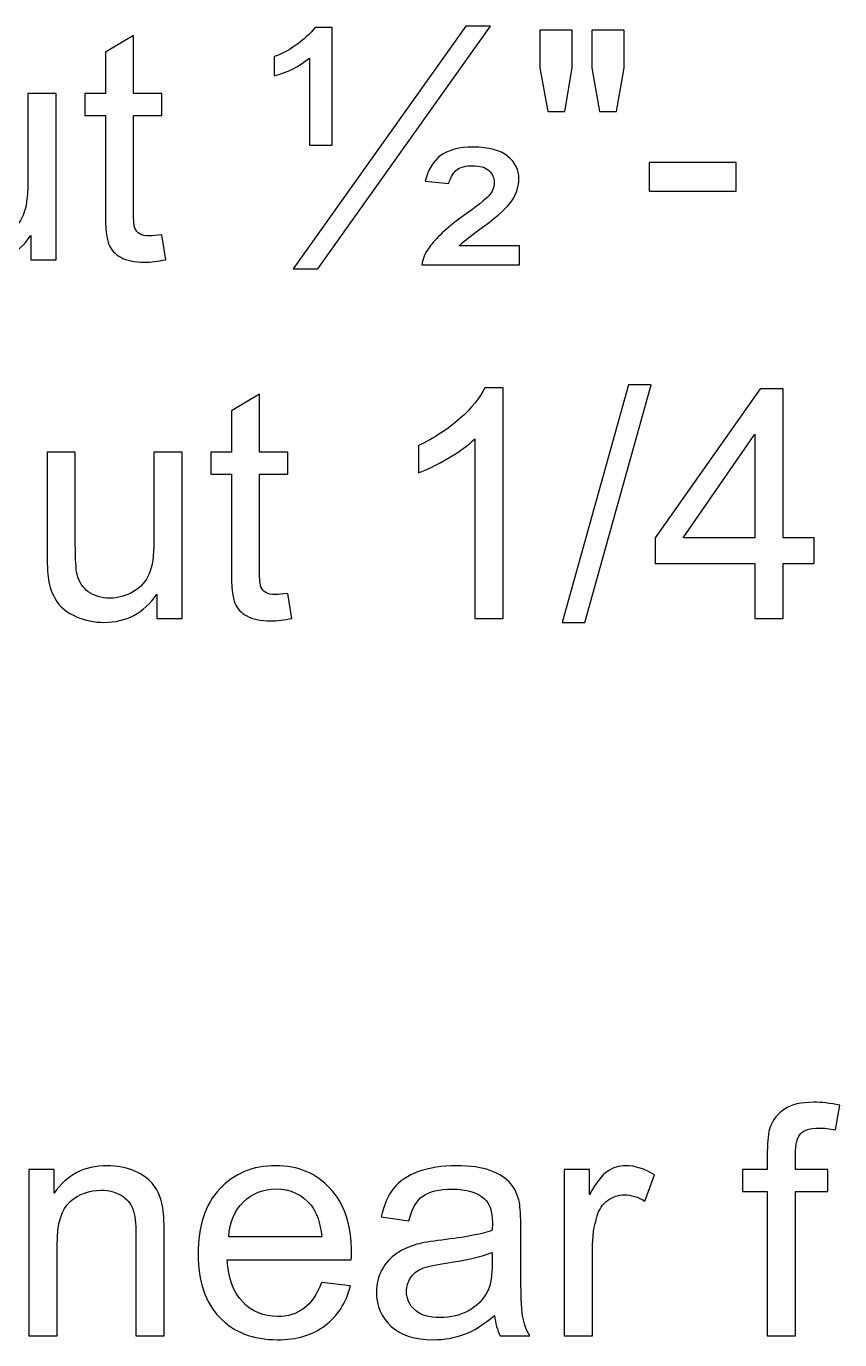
# Model space of a CAD drawing. Header units: millimetres. Extents: x -819 to 558, y -342 to 336.
# Drawn here: x -625.4 to -593.2, y -63.4 to -11.4 of the extents above; entities that cross this region are included whole.
import ezdxf

# ---------------------------------------------------------------- set-up
doc = ezdxf.new("R2010")
doc.units = ezdxf.units.MM
doc.header["$MEASUREMENT"] = 0
doc.layers.add('#Layer 1', color=7, linetype='Continuous')

msp = doc.modelspace()

# ---------------------------------------------------------------- linework, layer by layer
at = {"layer": '#Layer 1', "color": 250}
for points, knots in [([(-614.8129, -20.9915), (-614.8129, -20.9915), (-607.9845, -11.3924), (-607.9845, -11.3924), (-607.9845, -11.3924), (-607.9845, -11.3924), (-607.0108, -11.3924), (-607.0108, -11.3924), (-607.0108, -11.3924), (-607.0108, -11.3924), (-613.8392, -20.9915), (-613.8392, -20.9915), (-613.8392, -20.9915), (-613.8392, -20.9915), (-614.8129, -20.9915), (-614.8129, -20.9915)], [0, 0, 0, 0, 0.25, 0.25, 0.25, 0.25, 0.5, 0.5, 0.5, 0.5, 0.75, 0.75, 0.75, 0.75, 1, 1, 1, 1]), ([(-620.0093, -19.6389), (-620.0093, -19.6389), (-619.8484, -20.6253), (-619.8484, -20.6253), (-619.8484, -20.6253), (-620.1617, -20.6909), (-620.4432, -20.7248), (-620.6909, -20.7248), (-620.6909, -20.7248), (-621.0973, -20.7248), (-621.4105, -20.6613), (-621.6349, -20.5322), (-621.6349, -20.5322), (-621.8572, -20.4052), (-622.0138, -20.2358), (-622.1048, -20.0263), (-622.1048, -20.0263), (-622.1958, -19.8188), (-622.2424, -19.3786), (-622.2424, -18.7097), (-622.2424, -18.7097), (-622.2424, -18.7097), (-622.2424, -14.9209), (-622.2424, -14.9209), (-622.2424, -14.9209), (-622.2424, -14.9209), (-623.0615, -14.9209), (-623.0615, -14.9209), (-623.0615, -14.9209), (-623.0615, -14.9209), (-623.0615, -14.053), (-623.0615, -14.053), (-623.0615, -14.053), (-623.0615, -14.053), (-622.2424, -14.053), (-622.2424, -14.053), (-622.2424, -14.053), (-622.2424, -14.053), (-622.2424, -12.4211), (-622.2424, -12.4211), (-622.2424, -12.4211), (-622.2424, -12.4211), (-621.1311, -11.7522), (-621.1311, -11.7522), (-621.1311, -11.7522), (-621.1311, -11.7522), (-621.1311, -14.053), (-621.1311, -14.053), (-621.1311, -14.053), (-621.1311, -14.053), (-620.0093, -14.053), (-620.0093, -14.053), (-620.0093, -14.053), (-620.0093, -14.053), (-620.0093, -14.9209), (-620.0093, -14.9209), (-620.0093, -14.9209), (-620.0093, -14.9209), (-621.1311, -14.9209), (-621.1311, -14.9209), (-621.1311, -14.9209), (-621.1311, -14.9209), (-621.1311, -18.7711), (-621.1311, -18.7711), (-621.1311, -18.7711), (-621.1311, -19.0907), (-621.1121, -19.2939), (-621.074, -19.3849), (-621.074, -19.3849), (-621.0338, -19.4759), (-620.9703, -19.5479), (-620.8814, -19.6029), (-620.8814, -19.6029), (-620.7925, -19.6559), (-620.6655, -19.6834), (-620.5004, -19.6834), (-620.5004, -19.6834), (-620.3755, -19.6834), (-620.2125, -19.6686), (-620.0093, -19.6389)], [0, 0, 0, 0, 0.05, 0.05, 0.05, 0.05, 0.1, 0.1, 0.1, 0.1, 0.15, 0.15, 0.15, 0.15, 0.2, 0.2, 0.2, 0.2, 0.25, 0.25, 0.25, 0.25, 0.3, 0.3, 0.3, 0.3, 0.35, 0.35, 0.35, 0.35, 0.4, 0.4, 0.4, 0.4, 0.45, 0.45, 0.45, 0.45, 0.5, 0.5, 0.5, 0.5, 0.55, 0.55, 0.55, 0.55, 0.6, 0.6, 0.6, 0.6, 0.65, 0.65, 0.65, 0.65, 0.7, 0.7, 0.7, 0.7, 0.75, 0.75, 0.75, 0.75, 0.8, 0.8, 0.8, 0.8, 0.85, 0.85, 0.85, 0.85, 0.9, 0.9, 0.9, 0.9, 0.95, 0.95, 0.95, 0.95, 1, 1, 1, 1]), ([(-614.1736, -16.0935), (-614.1736, -16.0935), (-614.1736, -12.656), (-614.1736, -12.656), (-614.1736, -12.656), (-614.5948, -12.9926), (-615.0584, -13.2254), (-615.5643, -13.3588), (-615.5643, -13.3588), (-615.5643, -13.3588), (-615.5643, -12.5947), (-615.5643, -12.5947), (-615.5643, -12.5947), (-615.306, -12.5121), (-615.0224, -12.3618), (-614.707, -12.1417), (-614.707, -12.1417), (-614.3938, -11.9237), (-614.1398, -11.6866), (-613.945, -11.4347), (-613.945, -11.4347), (-613.945, -11.4347), (-613.274, -11.4347), (-613.274, -11.4347), (-613.274, -11.4347), (-613.274, -11.4347), (-613.274, -16.0935), (-613.274, -16.0935), (-613.274, -16.0935), (-613.274, -16.0935), (-614.1736, -16.0935), (-614.1736, -16.0935)], [0, 0, 0, 0, 0.125, 0.125, 0.125, 0.125, 0.25, 0.25, 0.25, 0.25, 0.375, 0.375, 0.375, 0.375, 0.5, 0.5, 0.5, 0.5, 0.625, 0.625, 0.625, 0.625, 0.75, 0.75, 0.75, 0.75, 0.875, 0.875, 0.875, 0.875, 1, 1, 1, 1]), ([(-604.7418, -14.7664), (-604.7418, -14.7664), (-605.0529, -13.0349), (-605.0529, -13.0349), (-605.0529, -13.0349), (-605.0529, -13.0349), (-605.0529, -11.5469), (-605.0529, -11.5469), (-605.0529, -11.5469), (-605.0529, -11.5469), (-603.7808, -11.5469), (-603.7808, -11.5469), (-603.7808, -11.5469), (-603.7808, -11.5469), (-603.7808, -13.0349), (-603.7808, -13.0349), (-603.7808, -13.0349), (-603.7808, -13.0349), (-604.0602, -14.7664), (-604.0602, -14.7664), (-604.0602, -14.7664), (-604.0602, -14.7664), (-604.7418, -14.7664), (-604.7418, -14.7664)], [0, 0, 0, 0, 0.1666667, 0.1666667, 0.1666667, 0.1666667, 0.3333333, 0.3333333, 0.3333333, 0.3333333, 0.5, 0.5, 0.5, 0.5, 0.6666667, 0.6666667, 0.6666667, 0.6666667, 0.8333333, 0.8333333, 0.8333333, 0.8333333, 1, 1, 1, 1]), ([(-602.6886, -14.7664), (-602.6886, -14.7664), (-602.9934, -13.0349), (-602.9934, -13.0349), (-602.9934, -13.0349), (-602.9934, -13.0349), (-602.9934, -11.5469), (-602.9934, -11.5469), (-602.9934, -11.5469), (-602.9934, -11.5469), (-601.7213, -11.5469), (-601.7213, -11.5469), (-601.7213, -11.5469), (-601.7213, -11.5469), (-601.7213, -13.0349), (-601.7213, -13.0349), (-601.7213, -13.0349), (-601.7213, -13.0349), (-602.0197, -14.7664), (-602.0197, -14.7664), (-602.0197, -14.7664), (-602.0197, -14.7664), (-602.6886, -14.7664), (-602.6886, -14.7664)], [0, 0, 0, 0, 0.1666667, 0.1666667, 0.1666667, 0.1666667, 0.3333333, 0.3333333, 0.3333333, 0.3333333, 0.5, 0.5, 0.5, 0.5, 0.6666667, 0.6666667, 0.6666667, 0.6666667, 0.8333333, 0.8333333, 0.8333333, 0.8333333, 1, 1, 1, 1]), ([(-625.193, -20.638), (-625.193, -20.638), (-625.193, -19.6707), (-625.193, -19.6707), (-625.193, -19.6707), (-625.7074, -20.4157), (-626.4037, -20.7862), (-627.2843, -20.7862), (-627.2843, -20.7862), (-627.6716, -20.7862), (-628.0357, -20.7121), (-628.3722, -20.5639), (-628.3722, -20.5639), (-628.7088, -20.4157), (-628.9586, -20.2274), (-629.1215, -20.003), (-629.1215, -20.003), (-629.2866, -19.7765), (-629.4009, -19.5013), (-629.4666, -19.1754), (-629.4666, -19.1754), (-629.511, -18.9552), (-629.5343, -18.6081), (-629.5343, -18.1319), (-629.5343, -18.1319), (-629.5343, -18.1319), (-629.5343, -14.053), (-629.5343, -14.053), (-629.5343, -14.053), (-629.5343, -14.053), (-628.4188, -14.053), (-628.4188, -14.053), (-628.4188, -14.053), (-628.4188, -14.053), (-628.4188, -17.7043), (-628.4188, -17.7043), (-628.4188, -17.7043), (-628.4188, -18.2885), (-628.3955, -18.6801), (-628.3511, -18.8833), (-628.3511, -18.8833), (-628.2791, -19.1775), (-628.1309, -19.4061), (-627.9045, -19.5754), (-627.9045, -19.5754), (-627.6759, -19.7426), (-627.3943, -19.8252), (-627.0599, -19.8252), (-627.0599, -19.8252), (-626.7255, -19.8252), (-626.4122, -19.7405), (-626.118, -19.5691), (-626.118, -19.5691), (-625.8238, -19.3976), (-625.6163, -19.1627), (-625.4957, -18.8685), (-625.4957, -18.8685), (-625.3729, -18.5721), (-625.3115, -18.1424), (-625.3115, -17.5815), (-625.3115, -17.5815), (-625.3115, -17.5815), (-625.3115, -14.053), (-625.3115, -14.053), (-625.3115, -14.053), (-625.3115, -14.053), (-624.1961, -14.053), (-624.1961, -14.053), (-624.1961, -14.053), (-624.1961, -14.053), (-624.1961, -20.638), (-624.1961, -20.638), (-624.1961, -20.638), (-624.1961, -20.638), (-625.193, -20.638), (-625.193, -20.638)], [0, 0, 0, 0, 0.0526316, 0.0526316, 0.0526316, 0.0526316, 0.1052632, 0.1052632, 0.1052632, 0.1052632, 0.1578947, 0.1578947, 0.1578947, 0.1578947, 0.2105263, 0.2105263, 0.2105263, 0.2105263, 0.2631579, 0.2631579, 0.2631579, 0.2631579, 0.3157895, 0.3157895, 0.3157895, 0.3157895, 0.3684211, 0.3684211, 0.3684211, 0.3684211, 0.4210526, 0.4210526, 0.4210526, 0.4210526, 0.4736842, 0.4736842, 0.4736842, 0.4736842, 0.5263158, 0.5263158, 0.5263158, 0.5263158, 0.5789474, 0.5789474, 0.5789474, 0.5789474, 0.6315789, 0.6315789, 0.6315789, 0.6315789, 0.6842105, 0.6842105, 0.6842105, 0.6842105, 0.7368421, 0.7368421, 0.7368421, 0.7368421, 0.7894737, 0.7894737, 0.7894737, 0.7894737, 0.8421053, 0.8421053, 0.8421053, 0.8421053, 0.8947368, 0.8947368, 0.8947368, 0.8947368, 0.9473684, 0.9473684, 0.9473684, 0.9473684, 1, 1, 1, 1]), ([(-609.7223, -20.8306), (-609.6969, -20.5978), (-609.5974, -20.3649), (-609.4238, -20.13), (-609.4238, -20.13), (-609.1677, -19.7702), (-608.7423, -19.3743), (-608.1475, -18.9447), (-608.1475, -18.9447), (-607.5506, -18.515), (-607.1971, -18.2356), (-607.087, -18.1086), (-607.087, -18.1086), (-606.9325, -17.9392), (-606.8563, -17.7657), (-606.8563, -17.5879), (-606.8563, -17.5879), (-606.8563, -17.3889), (-606.9283, -17.2259), (-607.0701, -17.101), (-607.0701, -17.101), (-607.214, -16.974), (-607.4278, -16.9105), (-607.7136, -16.9105), (-607.7136, -16.9105), (-607.9845, -16.9105), (-608.1898, -16.9592), (-608.3232, -17.0566), (-608.3232, -17.0566), (-608.4586, -17.154), (-608.5687, -17.3381), (-608.6555, -17.6112), (-608.6555, -17.6112), (-608.6555, -17.6112), (-609.591, -17.518), (-609.591, -17.518), (-609.591, -17.518), (-609.4725, -17.0566), (-609.263, -16.7158), (-608.9645, -16.4978), (-608.9645, -16.4978), (-608.6682, -16.2819), (-608.2448, -16.1739), (-607.6945, -16.1739), (-607.6945, -16.1739), (-607.0701, -16.1739), (-606.6129, -16.2946), (-606.3208, -16.538), (-606.3208, -16.538), (-606.0287, -16.7835), (-605.8826, -17.0799), (-605.8826, -17.4312), (-605.8826, -17.4312), (-605.8826, -17.7784), (-606.0054, -18.1086), (-606.2488, -18.4176), (-606.2488, -18.4176), (-606.4351, -18.6504), (-606.8563, -19.006), (-607.5146, -19.4844), (-607.5146, -19.4844), (-607.8617, -19.7363), (-608.1073, -19.9353), (-608.2512, -20.0792), (-608.2512, -20.0792), (-608.2512, -20.0792), (-605.8594, -20.0792), (-605.8594, -20.0792), (-605.8594, -20.0792), (-605.8594, -20.0792), (-605.8594, -20.8306), (-605.8594, -20.8306), (-605.8594, -20.8306), (-605.8594, -20.8306), (-609.7223, -20.8306), (-609.7223, -20.8306)], [0, 0, 0, 0, 0.0526316, 0.0526316, 0.0526316, 0.0526316, 0.1052632, 0.1052632, 0.1052632, 0.1052632, 0.1578947, 0.1578947, 0.1578947, 0.1578947, 0.2105263, 0.2105263, 0.2105263, 0.2105263, 0.2631579, 0.2631579, 0.2631579, 0.2631579, 0.3157895, 0.3157895, 0.3157895, 0.3157895, 0.3684211, 0.3684211, 0.3684211, 0.3684211, 0.4210526, 0.4210526, 0.4210526, 0.4210526, 0.4736842, 0.4736842, 0.4736842, 0.4736842, 0.5263158, 0.5263158, 0.5263158, 0.5263158, 0.5789474, 0.5789474, 0.5789474, 0.5789474, 0.6315789, 0.6315789, 0.6315789, 0.6315789, 0.6842105, 0.6842105, 0.6842105, 0.6842105, 0.7368421, 0.7368421, 0.7368421, 0.7368421, 0.7894737, 0.7894737, 0.7894737, 0.7894737, 0.8421053, 0.8421053, 0.8421053, 0.8421053, 0.8947368, 0.8947368, 0.8947368, 0.8947368, 0.9473684, 0.9473684, 0.9473684, 0.9473684, 1, 1, 1, 1]), ([(-600.7243, -17.9096), (-600.7243, -17.9096), (-600.7243, -16.7878), (-600.7243, -16.7878), (-600.7243, -16.7878), (-600.7243, -16.7878), (-597.2932, -16.7878), (-597.2932, -16.7878), (-597.2932, -16.7878), (-597.2932, -16.7878), (-597.2932, -17.9096), (-597.2932, -17.9096), (-597.2932, -17.9096), (-597.2932, -17.9096), (-600.7243, -17.9096), (-600.7243, -17.9096)], [0, 0, 0, 0, 0.25, 0.25, 0.25, 0.25, 0.5, 0.5, 0.5, 0.5, 0.75, 0.75, 0.75, 0.75, 1, 1, 1, 1]), ([(-615.0226, -33.8269), (-615.0226, -33.8269), (-614.8617, -34.8133), (-614.8617, -34.8133), (-614.8617, -34.8133), (-615.175, -34.8789), (-615.4565, -34.9128), (-615.7042, -34.9128), (-615.7042, -34.9128), (-616.1106, -34.9128), (-616.4238, -34.8493), (-616.6482, -34.7202), (-616.6482, -34.7202), (-616.8705, -34.5932), (-617.0271, -34.4238), (-617.1181, -34.2143), (-617.1181, -34.2143), (-617.2091, -34.0068), (-617.2557, -33.5666), (-617.2557, -32.8977), (-617.2557, -32.8977), (-617.2557, -32.8977), (-617.2557, -29.1089), (-617.2557, -29.1089), (-617.2557, -29.1089), (-617.2557, -29.1089), (-618.0748, -29.1089), (-618.0748, -29.1089), (-618.0748, -29.1089), (-618.0748, -29.1089), (-618.0748, -28.241), (-618.0748, -28.241), (-618.0748, -28.241), (-618.0748, -28.241), (-617.2557, -28.241), (-617.2557, -28.241), (-617.2557, -28.241), (-617.2557, -28.241), (-617.2557, -26.6091), (-617.2557, -26.6091), (-617.2557, -26.6091), (-617.2557, -26.6091), (-616.1444, -25.9402), (-616.1444, -25.9402), (-616.1444, -25.9402), (-616.1444, -25.9402), (-616.1444, -28.241), (-616.1444, -28.241), (-616.1444, -28.241), (-616.1444, -28.241), (-615.0226, -28.241), (-615.0226, -28.241), (-615.0226, -28.241), (-615.0226, -28.241), (-615.0226, -29.1089), (-615.0226, -29.1089), (-615.0226, -29.1089), (-615.0226, -29.1089), (-616.1444, -29.1089), (-616.1444, -29.1089), (-616.1444, -29.1089), (-616.1444, -29.1089), (-616.1444, -32.9591), (-616.1444, -32.9591), (-616.1444, -32.9591), (-616.1444, -33.2787), (-616.1254, -33.4819), (-616.0873, -33.5729), (-616.0873, -33.5729), (-616.0471, -33.6639), (-615.9836, -33.7359), (-615.8947, -33.7909), (-615.8947, -33.7909), (-615.8058, -33.8439), (-615.6788, -33.8714), (-615.5137, -33.8714), (-615.5137, -33.8714), (-615.3888, -33.8714), (-615.2258, -33.8566), (-615.0226, -33.8269)], [0, 0, 0, 0, 0.05, 0.05, 0.05, 0.05, 0.1, 0.1, 0.1, 0.1, 0.15, 0.15, 0.15, 0.15, 0.2, 0.2, 0.2, 0.2, 0.25, 0.25, 0.25, 0.25, 0.3, 0.3, 0.3, 0.3, 0.35, 0.35, 0.35, 0.35, 0.4, 0.4, 0.4, 0.4, 0.45, 0.45, 0.45, 0.45, 0.5, 0.5, 0.5, 0.5, 0.55, 0.55, 0.55, 0.55, 0.6, 0.6, 0.6, 0.6, 0.65, 0.65, 0.65, 0.65, 0.7, 0.7, 0.7, 0.7, 0.75, 0.75, 0.75, 0.75, 0.8, 0.8, 0.8, 0.8, 0.85, 0.85, 0.85, 0.85, 0.9, 0.9, 0.9, 0.9, 0.95, 0.95, 0.95, 0.95, 1, 1, 1, 1]), ([(-606.5093, -34.826), (-606.5093, -34.826), (-607.6248, -34.826), (-607.6248, -34.826), (-607.6248, -34.826), (-607.6248, -34.826), (-607.6248, -27.714), (-607.6248, -27.714), (-607.6248, -27.714), (-607.8936, -27.9701), (-608.245, -28.2262), (-608.681, -28.4823), (-608.681, -28.4823), (-609.1192, -28.7385), (-609.5108, -28.9311), (-609.8579, -29.0581), (-609.8579, -29.0581), (-609.8579, -29.0581), (-609.8579, -27.9807), (-609.8579, -27.9807), (-609.8579, -27.9807), (-609.2335, -27.6865), (-608.6874, -27.3309), (-608.2196, -26.9139), (-608.2196, -26.9139), (-607.7539, -26.4948), (-607.4216, -26.0905), (-607.2269, -25.6968), (-607.2269, -25.6968), (-607.2269, -25.6968), (-606.5093, -25.6968), (-606.5093, -25.6968), (-606.5093, -25.6968), (-606.5093, -25.6968), (-606.5093, -34.826), (-606.5093, -34.826)], [0, 0, 0, 0, 0.1111111, 0.1111111, 0.1111111, 0.1111111, 0.2222222, 0.2222222, 0.2222222, 0.2222222, 0.3333333, 0.3333333, 0.3333333, 0.3333333, 0.4444444, 0.4444444, 0.4444444, 0.4444444, 0.5555556, 0.5555556, 0.5555556, 0.5555556, 0.6666667, 0.6666667, 0.6666667, 0.6666667, 0.7777778, 0.7777778, 0.7777778, 0.7777778, 0.8888889, 0.8888889, 0.8888889, 0.8888889, 1, 1, 1, 1]), ([(-604.1768, -34.9805), (-604.1768, -34.9805), (-601.5415, -25.5804), (-601.5415, -25.5804), (-601.5415, -25.5804), (-601.5415, -25.5804), (-600.6483, -25.5804), (-600.6483, -25.5804), (-600.6483, -25.5804), (-600.6483, -25.5804), (-603.2772, -34.9805), (-603.2772, -34.9805), (-603.2772, -34.9805), (-603.2772, -34.9805), (-604.1768, -34.9805), (-604.1768, -34.9805)], [0, 0, 0, 0, 0.25, 0.25, 0.25, 0.25, 0.5, 0.5, 0.5, 0.5, 0.75, 0.75, 0.75, 0.75, 1, 1, 1, 1]), ([(-596.5441, -34.826), (-596.5441, -34.826), (-596.5441, -32.6501), (-596.5441, -32.6501), (-596.5441, -32.6501), (-596.5441, -32.6501), (-600.4874, -32.6501), (-600.4874, -32.6501), (-600.4874, -32.6501), (-600.4874, -32.6501), (-600.4874, -31.6256), (-600.4874, -31.6256), (-600.4874, -31.6256), (-600.4874, -31.6256), (-596.3388, -25.7349), (-596.3388, -25.7349), (-596.3388, -25.7349), (-596.3388, -25.7349), (-595.4265, -25.7349), (-595.4265, -25.7349), (-595.4265, -25.7349), (-595.4265, -25.7349), (-595.4265, -31.6256), (-595.4265, -31.6256), (-595.4265, -31.6256), (-595.4265, -31.6256), (-594.1988, -31.6256), (-594.1988, -31.6256), (-594.1988, -31.6256), (-594.1988, -31.6256), (-594.1988, -32.6501), (-594.1988, -32.6501), (-594.1988, -32.6501), (-594.1988, -32.6501), (-595.4265, -32.6501), (-595.4265, -32.6501), (-595.4265, -32.6501), (-595.4265, -32.6501), (-595.4265, -34.826), (-595.4265, -34.826), (-595.4265, -34.826), (-595.4265, -34.826), (-596.5441, -34.826), (-596.5441, -34.826)], [0, 0, 0, 0, 0.0909091, 0.0909091, 0.0909091, 0.0909091, 0.1818182, 0.1818182, 0.1818182, 0.1818182, 0.2727273, 0.2727273, 0.2727273, 0.2727273, 0.3636364, 0.3636364, 0.3636364, 0.3636364, 0.4545455, 0.4545455, 0.4545455, 0.4545455, 0.5454545, 0.5454545, 0.5454545, 0.5454545, 0.6363636, 0.6363636, 0.6363636, 0.6363636, 0.7272727, 0.7272727, 0.7272727, 0.7272727, 0.8181818, 0.8181818, 0.8181818, 0.8181818, 0.9090909, 0.9090909, 0.9090909, 0.9090909, 1, 1, 1, 1]), ([(-596.5441, -31.6256), (-596.5441, -31.6256), (-596.5441, -27.5277), (-596.5441, -27.5277), (-596.5441, -27.5277), (-596.5441, -27.5277), (-599.3889, -31.6256), (-599.3889, -31.6256), (-599.3889, -31.6256), (-599.3889, -31.6256), (-596.5441, -31.6256), (-596.5441, -31.6256)], [0, 0, 0, 0, 0.3333333, 0.3333333, 0.3333333, 0.3333333, 0.6666667, 0.6666667, 0.6666667, 0.6666667, 1, 1, 1, 1]), ([(-620.2063, -34.826), (-620.2063, -34.826), (-620.2063, -33.8587), (-620.2063, -33.8587), (-620.2063, -33.8587), (-620.7207, -34.6037), (-621.417, -34.9742), (-622.2976, -34.9742), (-622.2976, -34.9742), (-622.6849, -34.9742), (-623.049, -34.9001), (-623.3855, -34.7519), (-623.3855, -34.7519), (-623.7221, -34.6037), (-623.9719, -34.4154), (-624.1348, -34.191), (-624.1348, -34.191), (-624.2999, -33.9645), (-624.4142, -33.6893), (-624.4799, -33.3634), (-624.4799, -33.3634), (-624.5243, -33.1432), (-624.5476, -32.7961), (-624.5476, -32.3199), (-624.5476, -32.3199), (-624.5476, -32.3199), (-624.5476, -28.241), (-624.5476, -28.241), (-624.5476, -28.241), (-624.5476, -28.241), (-623.4321, -28.241), (-623.4321, -28.241), (-623.4321, -28.241), (-623.4321, -28.241), (-623.4321, -31.8923), (-623.4321, -31.8923), (-623.4321, -31.8923), (-623.4321, -32.4765), (-623.4088, -32.8681), (-623.3644, -33.0713), (-623.3644, -33.0713), (-623.2924, -33.3655), (-623.1442, -33.5941), (-622.9178, -33.7634), (-622.9178, -33.7634), (-622.6892, -33.9306), (-622.4076, -34.0132), (-622.0732, -34.0132), (-622.0732, -34.0132), (-621.7388, -34.0132), (-621.4255, -33.9285), (-621.1313, -33.7571), (-621.1313, -33.7571), (-620.8371, -33.5856), (-620.6296, -33.3507), (-620.509, -33.0565), (-620.509, -33.0565), (-620.3862, -32.7601), (-620.3248, -32.3304), (-620.3248, -31.7695), (-620.3248, -31.7695), (-620.3248, -31.7695), (-620.3248, -28.241), (-620.3248, -28.241), (-620.3248, -28.241), (-620.3248, -28.241), (-619.2094, -28.241), (-619.2094, -28.241), (-619.2094, -28.241), (-619.2094, -28.241), (-619.2094, -34.826), (-619.2094, -34.826), (-619.2094, -34.826), (-619.2094, -34.826), (-620.2063, -34.826), (-620.2063, -34.826)], [0, 0, 0, 0, 0.0526316, 0.0526316, 0.0526316, 0.0526316, 0.1052632, 0.1052632, 0.1052632, 0.1052632, 0.1578947, 0.1578947, 0.1578947, 0.1578947, 0.2105263, 0.2105263, 0.2105263, 0.2105263, 0.2631579, 0.2631579, 0.2631579, 0.2631579, 0.3157895, 0.3157895, 0.3157895, 0.3157895, 0.3684211, 0.3684211, 0.3684211, 0.3684211, 0.4210526, 0.4210526, 0.4210526, 0.4210526, 0.4736842, 0.4736842, 0.4736842, 0.4736842, 0.5263158, 0.5263158, 0.5263158, 0.5263158, 0.5789474, 0.5789474, 0.5789474, 0.5789474, 0.6315789, 0.6315789, 0.6315789, 0.6315789, 0.6842105, 0.6842105, 0.6842105, 0.6842105, 0.7368421, 0.7368421, 0.7368421, 0.7368421, 0.7894737, 0.7894737, 0.7894737, 0.7894737, 0.8421053, 0.8421053, 0.8421053, 0.8421053, 0.8947368, 0.8947368, 0.8947368, 0.8947368, 0.9473684, 0.9473684, 0.9473684, 0.9473684, 1, 1, 1, 1]), ([(-596.0551, -63.202), (-596.0551, -63.202), (-596.0551, -57.4849), (-596.0551, -57.4849), (-596.0551, -57.4849), (-596.0551, -57.4849), (-597.0394, -57.4849), (-597.0394, -57.4849), (-597.0394, -57.4849), (-597.0394, -57.4849), (-597.0394, -56.617), (-597.0394, -56.617), (-597.0394, -56.617), (-597.0394, -56.617), (-596.0551, -56.617), (-596.0551, -56.617), (-596.0551, -56.617), (-596.0551, -56.617), (-596.0551, -55.9164), (-596.0551, -55.9164), (-596.0551, -55.9164), (-596.0551, -55.474), (-596.0149, -55.1438), (-595.9366, -54.9301), (-595.9366, -54.9301), (-595.8286, -54.6401), (-595.6402, -54.4051), (-595.3693, -54.2252), (-595.3693, -54.2252), (-595.0984, -54.0453), (-594.7195, -53.9564), (-594.2305, -53.9564), (-594.2305, -53.9564), (-593.9173, -53.9564), (-593.5701, -53.9924), (-593.1891, -54.0686), (-593.1891, -54.0686), (-593.1891, -54.0686), (-593.3564, -55.0422), (-593.3564, -55.0422), (-593.3564, -55.0422), (-593.5871, -54.9999), (-593.8072, -54.9787), (-594.0146, -54.9787), (-594.0146, -54.9787), (-594.3533, -54.9787), (-594.5925, -55.0507), (-594.7322, -55.1968), (-594.7322, -55.1968), (-594.874, -55.3407), (-594.9439, -55.6116), (-594.9439, -56.0096), (-594.9439, -56.0096), (-594.9439, -56.0096), (-594.9439, -56.617), (-594.9439, -56.617), (-594.9439, -56.617), (-594.9439, -56.617), (-593.6612, -56.617), (-593.6612, -56.617), (-593.6612, -56.617), (-593.6612, -56.617), (-593.6612, -57.4849), (-593.6612, -57.4849), (-593.6612, -57.4849), (-593.6612, -57.4849), (-594.9439, -57.4849), (-594.9439, -57.4849), (-594.9439, -57.4849), (-594.9439, -57.4849), (-594.9439, -63.202), (-594.9439, -63.202), (-594.9439, -63.202), (-594.9439, -63.202), (-596.0551, -63.202), (-596.0551, -63.202)], [0, 0, 0, 0, 0.0526316, 0.0526316, 0.0526316, 0.0526316, 0.1052632, 0.1052632, 0.1052632, 0.1052632, 0.1578947, 0.1578947, 0.1578947, 0.1578947, 0.2105263, 0.2105263, 0.2105263, 0.2105263, 0.2631579, 0.2631579, 0.2631579, 0.2631579, 0.3157895, 0.3157895, 0.3157895, 0.3157895, 0.3684211, 0.3684211, 0.3684211, 0.3684211, 0.4210526, 0.4210526, 0.4210526, 0.4210526, 0.4736842, 0.4736842, 0.4736842, 0.4736842, 0.5263158, 0.5263158, 0.5263158, 0.5263158, 0.5789474, 0.5789474, 0.5789474, 0.5789474, 0.6315789, 0.6315789, 0.6315789, 0.6315789, 0.6842105, 0.6842105, 0.6842105, 0.6842105, 0.7368421, 0.7368421, 0.7368421, 0.7368421, 0.7894737, 0.7894737, 0.7894737, 0.7894737, 0.8421053, 0.8421053, 0.8421053, 0.8421053, 0.8947368, 0.8947368, 0.8947368, 0.8947368, 0.9473684, 0.9473684, 0.9473684, 0.9473684, 1, 1, 1, 1]), ([(-625.2672, -63.202), (-625.2672, -63.202), (-625.2672, -56.617), (-625.2672, -56.617), (-625.2672, -56.617), (-625.2672, -56.617), (-624.2639, -56.617), (-624.2639, -56.617), (-624.2639, -56.617), (-624.2639, -56.617), (-624.2639, -57.5526), (-624.2639, -57.5526), (-624.2639, -57.5526), (-623.7792, -56.8287), (-623.0807, -56.4668), (-622.1684, -56.4668), (-622.1684, -56.4668), (-621.7705, -56.4668), (-621.4064, -56.5387), (-621.0741, -56.6805), (-621.0741, -56.6805), (-620.7396, -56.8245), (-620.492, -57.0107), (-620.3269, -57.2436), (-620.3269, -57.2436), (-620.1597, -57.4743), (-620.0454, -57.7495), (-619.9776, -58.067), (-619.9776, -58.067), (-619.9374, -58.2744), (-619.9163, -58.6363), (-619.9163, -59.1528), (-619.9163, -59.1528), (-619.9163, -59.1528), (-619.9163, -63.202), (-619.9163, -63.202), (-619.9163, -63.202), (-619.9163, -63.202), (-621.0339, -63.202), (-621.0339, -63.202), (-621.0339, -63.202), (-621.0339, -63.202), (-621.0339, -59.1951), (-621.0339, -59.1951), (-621.0339, -59.1951), (-621.0339, -58.7422), (-621.0762, -58.4014), (-621.163, -58.1749), (-621.163, -58.1749), (-621.2498, -57.9505), (-621.4043, -57.7706), (-621.6244, -57.6373), (-621.6244, -57.6373), (-621.8467, -57.5018), (-622.1049, -57.4341), (-622.4033, -57.4341), (-622.4033, -57.4341), (-622.8796, -57.4341), (-623.2881, -57.5865), (-623.6352, -57.887), (-623.6352, -57.887), (-623.9803, -58.1897), (-624.1517, -58.7612), (-624.1517, -59.6058), (-624.1517, -59.6058), (-624.1517, -59.6058), (-624.1517, -63.202), (-624.1517, -63.202), (-624.1517, -63.202), (-624.1517, -63.202), (-625.2672, -63.202), (-625.2672, -63.202)], [0, 0, 0, 0, 0.0555556, 0.0555556, 0.0555556, 0.0555556, 0.1111111, 0.1111111, 0.1111111, 0.1111111, 0.1666667, 0.1666667, 0.1666667, 0.1666667, 0.2222222, 0.2222222, 0.2222222, 0.2222222, 0.2777778, 0.2777778, 0.2777778, 0.2777778, 0.3333333, 0.3333333, 0.3333333, 0.3333333, 0.3888889, 0.3888889, 0.3888889, 0.3888889, 0.4444444, 0.4444444, 0.4444444, 0.4444444, 0.5, 0.5, 0.5, 0.5, 0.5555556, 0.5555556, 0.5555556, 0.5555556, 0.6111111, 0.6111111, 0.6111111, 0.6111111, 0.6666667, 0.6666667, 0.6666667, 0.6666667, 0.7222222, 0.7222222, 0.7222222, 0.7222222, 0.7777778, 0.7777778, 0.7777778, 0.7777778, 0.8333333, 0.8333333, 0.8333333, 0.8333333, 0.8888889, 0.8888889, 0.8888889, 0.8888889, 0.9444444, 0.9444444, 0.9444444, 0.9444444, 1, 1, 1, 1]), ([(-613.6975, -61.0811), (-613.6975, -61.0811), (-612.5439, -61.2229), (-612.5439, -61.2229), (-612.5439, -61.2229), (-612.726, -61.8981), (-613.0625, -62.4209), (-613.5536, -62.7935), (-613.5536, -62.7935), (-614.0468, -63.1639), (-614.6754, -63.3502), (-615.4395, -63.3502), (-615.4395, -63.3502), (-616.4026, -63.3502), (-617.1667, -63.0538), (-617.7298, -62.4612), (-617.7298, -62.4612), (-618.2949, -61.8685), (-618.5764, -61.0366), (-618.5764, -59.9656), (-618.5764, -59.9656), (-618.5764, -58.8565), (-618.2907, -57.9971), (-617.7213, -57.3854), (-617.7213, -57.3854), (-617.1498, -56.7737), (-616.4111, -56.4668), (-615.5009, -56.4668), (-615.5009, -56.4668), (-614.6204, -56.4668), (-613.9007, -56.7673), (-613.344, -57.3663), (-613.344, -57.3663), (-612.7852, -57.9654), (-612.5058, -58.8099), (-612.5058, -59.8958), (-612.5058, -59.8958), (-612.5058, -59.9635), (-612.5079, -60.063), (-612.5122, -60.1942), (-612.5122, -60.1942), (-612.5122, -60.1942), (-617.4228, -60.1942), (-617.4228, -60.1942), (-617.4228, -60.1942), (-617.3826, -60.9181), (-617.1773, -61.4727), (-616.809, -61.8558), (-616.809, -61.8558), (-616.4407, -62.241), (-615.9835, -62.4336), (-615.4332, -62.4336), (-615.4332, -62.4336), (-615.0247, -62.4336), (-614.6754, -62.3257), (-614.3854, -62.1098), (-614.3854, -62.1098), (-614.0954, -61.896), (-613.8668, -61.5531), (-613.6975, -61.0811)], [0, 0, 0, 0, 0.0666667, 0.0666667, 0.0666667, 0.0666667, 0.1333333, 0.1333333, 0.1333333, 0.1333333, 0.2, 0.2, 0.2, 0.2, 0.2666667, 0.2666667, 0.2666667, 0.2666667, 0.3333333, 0.3333333, 0.3333333, 0.3333333, 0.4, 0.4, 0.4, 0.4, 0.4666667, 0.4666667, 0.4666667, 0.4666667, 0.5333333, 0.5333333, 0.5333333, 0.5333333, 0.6, 0.6, 0.6, 0.6, 0.6666667, 0.6666667, 0.6666667, 0.6666667, 0.7333333, 0.7333333, 0.7333333, 0.7333333, 0.8, 0.8, 0.8, 0.8, 0.8666667, 0.8666667, 0.8666667, 0.8666667, 0.9333333, 0.9333333, 0.9333333, 0.9333333, 1, 1, 1, 1]), ([(-606.8438, -62.3892), (-607.2586, -62.7406), (-607.6566, -62.9882), (-608.0376, -63.1343), (-608.0376, -63.1343), (-608.4207, -63.2782), (-608.8313, -63.3502), (-609.2695, -63.3502), (-609.2695, -63.3502), (-609.9934, -63.3502), (-610.5479, -63.1745), (-610.9374, -62.821), (-610.9374, -62.821), (-611.3247, -62.4675), (-611.5195, -62.0145), (-611.5195, -61.4663), (-611.5195, -61.4663), (-611.5195, -61.1425), (-611.4475, -60.8483), (-611.2993, -60.5816), (-611.2993, -60.5816), (-611.1533, -60.3149), (-610.9607, -60.1011), (-610.7236, -59.9402), (-610.7236, -59.9402), (-610.4844, -59.7793), (-610.2177, -59.6566), (-609.9193, -59.574), (-609.9193, -59.574), (-609.7013, -59.5169), (-609.3711, -59.4597), (-608.9287, -59.4068), (-608.9287, -59.4068), (-608.027, -59.2989), (-607.3623, -59.1719), (-606.9369, -59.0216), (-606.9369, -59.0216), (-606.9327, -58.8692), (-606.9305, -58.7718), (-606.9305, -58.7316), (-606.9305, -58.7316), (-606.9305, -58.2765), (-607.0364, -57.9548), (-607.248, -57.7706), (-607.248, -57.7706), (-607.5317, -57.5166), (-607.9571, -57.3917), (-608.518, -57.3917), (-608.518, -57.3917), (-609.043, -57.3917), (-609.4303, -57.4828), (-609.6822, -57.6669), (-609.6822, -57.6669), (-609.932, -57.8511), (-610.1161, -58.177), (-610.2368, -58.6448), (-610.2368, -58.6448), (-610.2368, -58.6448), (-611.3269, -58.4945), (-611.3269, -58.4945), (-611.3269, -58.4945), (-611.2274, -58.0289), (-611.0644, -57.65), (-610.8379, -57.3642), (-610.8379, -57.3642), (-610.6114, -57.0764), (-610.2812, -56.8541), (-609.8515, -56.6996), (-609.8515, -56.6996), (-609.4219, -56.5451), (-608.9244, -56.4668), (-608.3572, -56.4668), (-608.3572, -56.4668), (-607.7941, -56.4668), (-607.3391, -56.5345), (-606.9877, -56.6657), (-606.9877, -56.6657), (-606.6363, -56.7991), (-606.3781, -56.9642), (-606.2109, -57.1653), (-606.2109, -57.1653), (-606.0458, -57.3663), (-605.9315, -57.6182), (-605.8637, -57.9251), (-605.8637, -57.9251), (-605.8278, -58.1156), (-605.8087, -58.4585), (-605.8087, -58.9538), (-605.8087, -58.9538), (-605.8087, -58.9538), (-605.8087, -60.4419), (-605.8087, -60.4419), (-605.8087, -60.4419), (-605.8087, -61.4811), (-605.7854, -62.1373), (-605.7367, -62.4104), (-605.7367, -62.4104), (-605.6902, -62.6855), (-605.5949, -62.9501), (-605.4552, -63.202), (-605.4552, -63.202), (-605.4552, -63.202), (-606.6215, -63.202), (-606.6215, -63.202), (-606.6215, -63.202), (-606.7358, -62.9713), (-606.812, -62.7003), (-606.8438, -62.3892)], [0, 0, 0, 0, 0.037037, 0.037037, 0.037037, 0.037037, 0.0740741, 0.0740741, 0.0740741, 0.0740741, 0.1111111, 0.1111111, 0.1111111, 0.1111111, 0.1481481, 0.1481481, 0.1481481, 0.1481481, 0.1851852, 0.1851852, 0.1851852, 0.1851852, 0.2222222, 0.2222222, 0.2222222, 0.2222222, 0.2592593, 0.2592593, 0.2592593, 0.2592593, 0.2962963, 0.2962963, 0.2962963, 0.2962963, 0.3333333, 0.3333333, 0.3333333, 0.3333333, 0.3703704, 0.3703704, 0.3703704, 0.3703704, 0.4074074, 0.4074074, 0.4074074, 0.4074074, 0.4444444, 0.4444444, 0.4444444, 0.4444444, 0.4814815, 0.4814815, 0.4814815, 0.4814815, 0.5185185, 0.5185185, 0.5185185, 0.5185185, 0.5555556, 0.5555556, 0.5555556, 0.5555556, 0.5925926, 0.5925926, 0.5925926, 0.5925926, 0.6296296, 0.6296296, 0.6296296, 0.6296296, 0.6666667, 0.6666667, 0.6666667, 0.6666667, 0.7037037, 0.7037037, 0.7037037, 0.7037037, 0.7407407, 0.7407407, 0.7407407, 0.7407407, 0.7777778, 0.7777778, 0.7777778, 0.7777778, 0.8148148, 0.8148148, 0.8148148, 0.8148148, 0.8518519, 0.8518519, 0.8518519, 0.8518519, 0.8888889, 0.8888889, 0.8888889, 0.8888889, 0.9259259, 0.9259259, 0.9259259, 0.9259259, 0.962963, 0.962963, 0.962963, 0.962963, 1, 1, 1, 1]), ([(-604.09, -63.202), (-604.09, -63.202), (-604.09, -56.617), (-604.09, -56.617), (-604.09, -56.617), (-604.09, -56.617), (-603.0867, -56.617), (-603.0867, -56.617), (-603.0867, -56.617), (-603.0867, -56.617), (-603.0867, -57.614), (-603.0867, -57.614), (-603.0867, -57.614), (-602.8306, -57.1483), (-602.5935, -56.8393), (-602.3755, -56.6911), (-602.3755, -56.6911), (-602.1596, -56.543), (-601.9204, -56.4668), (-601.6601, -56.4668), (-601.6601, -56.4668), (-601.2833, -56.4668), (-600.9023, -56.5874), (-600.5128, -56.8266), (-600.5128, -56.8266), (-600.5128, -56.8266), (-600.8981, -57.8638), (-600.8981, -57.8638), (-600.8981, -57.8638), (-601.169, -57.7008), (-601.442, -57.6203), (-601.7151, -57.6203), (-601.7151, -57.6203), (-601.9606, -57.6203), (-602.1786, -57.6944), (-602.3734, -57.8405), (-602.3734, -57.8405), (-602.5681, -57.9886), (-602.7057, -58.1918), (-602.7882, -58.4522), (-602.7882, -58.4522), (-602.9131, -58.848), (-602.9745, -59.2819), (-602.9745, -59.7539), (-602.9745, -59.7539), (-602.9745, -59.7539), (-602.9745, -63.202), (-602.9745, -63.202), (-602.9745, -63.202), (-602.9745, -63.202), (-604.09, -63.202), (-604.09, -63.202)], [0, 0, 0, 0, 0.0769231, 0.0769231, 0.0769231, 0.0769231, 0.1538462, 0.1538462, 0.1538462, 0.1538462, 0.2307692, 0.2307692, 0.2307692, 0.2307692, 0.3076923, 0.3076923, 0.3076923, 0.3076923, 0.3846154, 0.3846154, 0.3846154, 0.3846154, 0.4615385, 0.4615385, 0.4615385, 0.4615385, 0.5384615, 0.5384615, 0.5384615, 0.5384615, 0.6153846, 0.6153846, 0.6153846, 0.6153846, 0.6923077, 0.6923077, 0.6923077, 0.6923077, 0.7692308, 0.7692308, 0.7692308, 0.7692308, 0.8461538, 0.8461538, 0.8461538, 0.8461538, 0.9230769, 0.9230769, 0.9230769, 0.9230769, 1, 1, 1, 1]), ([(-617.3615, -59.2756), (-617.3615, -59.2756), (-613.6848, -59.2756), (-613.6848, -59.2756), (-613.6848, -59.2756), (-613.7335, -58.7231), (-613.8753, -58.3061), (-614.106, -58.031), (-614.106, -58.031), (-614.4616, -57.6013), (-614.9231, -57.3854), (-615.4882, -57.3854), (-615.4882, -57.3854), (-616.0004, -57.3854), (-616.4322, -57.5568), (-616.7815, -57.8997), (-616.7815, -57.8997), (-617.1307, -58.2426), (-617.3234, -58.702), (-617.3615, -59.2756)], [0, 0, 0, 0, 0.2, 0.2, 0.2, 0.2, 0.4, 0.4, 0.4, 0.4, 0.6, 0.6, 0.6, 0.6, 0.8, 0.8, 0.8, 0.8, 1, 1, 1, 1]), ([(-606.9369, -59.8958), (-607.3433, -60.063), (-607.9508, -60.2027), (-608.7593, -60.3191), (-608.7593, -60.3191), (-609.2187, -60.3847), (-609.5446, -60.4588), (-609.733, -60.5413), (-609.733, -60.5413), (-609.9235, -60.6239), (-610.0717, -60.7445), (-610.1733, -60.9054), (-610.1733, -60.9054), (-610.277, -61.0642), (-610.3299, -61.2398), (-610.3299, -61.4346), (-610.3299, -61.4346), (-610.3299, -61.733), (-610.2156, -61.9807), (-609.9912, -62.1796), (-609.9912, -62.1796), (-609.7669, -62.3765), (-609.4367, -62.476), (-609.0028, -62.476), (-609.0028, -62.476), (-608.5731, -62.476), (-608.19, -62.3828), (-607.8555, -62.1945), (-607.8555, -62.1945), (-607.5211, -62.0061), (-607.2734, -61.7478), (-607.1168, -61.4219), (-607.1168, -61.4219), (-606.9962, -61.17), (-606.9369, -60.7975), (-606.9369, -60.3064), (-606.9369, -60.3064), (-606.9369, -60.3064), (-606.9369, -59.8958), (-606.9369, -59.8958)], [0, 0, 0, 0, 0.1, 0.1, 0.1, 0.1, 0.2, 0.2, 0.2, 0.2, 0.3, 0.3, 0.3, 0.3, 0.4, 0.4, 0.4, 0.4, 0.5, 0.5, 0.5, 0.5, 0.6, 0.6, 0.6, 0.6, 0.7, 0.7, 0.7, 0.7, 0.8, 0.8, 0.8, 0.8, 0.9, 0.9, 0.9, 0.9, 1, 1, 1, 1])]:
    msp.add_open_spline(points, degree=3, knots=knots, dxfattribs=at)

doc.saveas('drawing.dxf')
